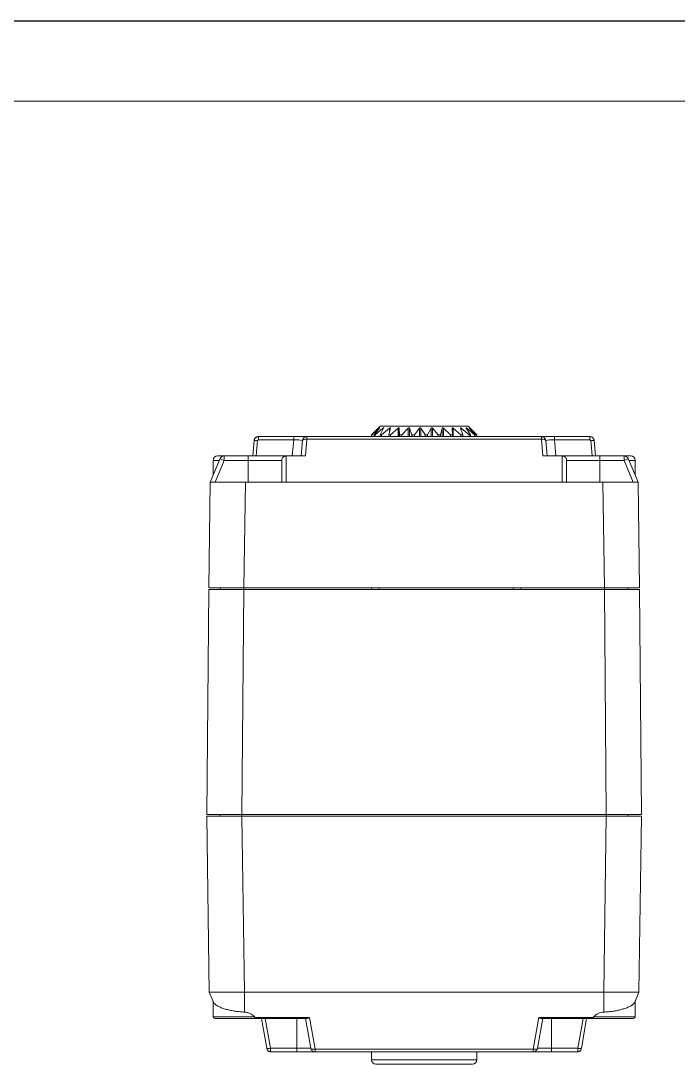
# Model space of a CAD drawing. Header units: millimetres. Extents: x 0 to 297, y 0 to 210.
# Drawn here: x 184.8 to 222.2, y 150.6 to 210 of the extents above; entities that cross this region are included whole.
import ezdxf

# ---------------------------------------------------------------- set-up
doc = ezdxf.new("R2010")
doc.units = ezdxf.units.MM
doc.layers.add('图框', color=7, linetype='Continuous')

msp = doc.modelspace()

# ---------------------------------------------------------------- linework, layer by layer
at = {"color": 7, "linetype": 'Continuous', "lineweight": 15}
for p, q in [((205.145, 186.806), (204.796, 186.448)), ((204.796, 186.448), (204.811, 186.448)), ((204.796, 186.448), (204.796, 186.348)), ((204.811, 186.448), (205.226, 186.827)), ((204.811, 186.348), (204.811, 186.448)), ((205.244, 186.827), (204.95, 186.448)), ((204.95, 186.448), (205, 186.448)), ((204.95, 186.448), (204.95, 186.348)), ((205, 186.448), (205.445, 186.827)), ((205, 186.348), (205, 186.448)), ((205.286, 186.948), (205.144, 186.806)), ((205.226, 186.827), (205.226, 186.803)), ((205.483, 186.827), (205.283, 186.448)), ((205.283, 186.448), (205.364, 186.448)), ((205.283, 186.448), (205.283, 186.348)), ((210.286, 186.948), (205.286, 186.948)), ((205.364, 186.448), (205.812, 186.827)), ((205.364, 186.348), (205.364, 186.448)), ((205.445, 186.827), (205.445, 186.756)), ((205.866, 186.827), (205.772, 186.448)), ((205.772, 186.448), (205.881, 186.448)), ((205.772, 186.448), (205.772, 186.348)), ((205.812, 186.827), (205.812, 186.608)), ((205.881, 186.448), (206.302, 186.827)), ((205.881, 186.348), (205.881, 186.448)), ((206.302, 186.348), (206.302, 186.827)), ((206.37, 186.827), (206.389, 186.448)), ((206.37, 186.348), (206.37, 186.827)), ((206.389, 186.448), (206.517, 186.448)), ((206.389, 186.448), (206.389, 186.348)), ((206.517, 186.448), (206.886, 186.827)), ((206.517, 186.348), (206.517, 186.448)), ((206.886, 186.348), (206.886, 186.827)), ((206.963, 186.827), (207.093, 186.448)), ((206.963, 186.348), (206.963, 186.827)), ((207.093, 186.448), (207.233, 186.448)), ((207.093, 186.448), (207.093, 186.348)), ((207.233, 186.448), (207.527, 186.827)), ((207.233, 186.348), (207.233, 186.448)), ((207.527, 186.348), (207.527, 186.827)), ((207.607, 186.827), (207.786, 186.538)), ((207.607, 186.348), (207.607, 186.827)), ((207.786, 186.538), (207.84, 186.448)), ((207.84, 186.448), (207.84, 186.348)), ((207.84, 186.448), (207.983, 186.448)), ((207.983, 186.448), (208.183, 186.827)), ((207.983, 186.348), (207.983, 186.448)), ((208.183, 186.348), (208.183, 186.827)), ((208.263, 186.827), (208.584, 186.448)), ((208.263, 186.348), (208.263, 186.827)), ((208.584, 186.448), (208.722, 186.448)), ((208.584, 186.448), (208.584, 186.348)), ((208.722, 186.448), (208.815, 186.827)), ((208.722, 186.348), (208.722, 186.448)), ((208.815, 186.348), (208.815, 186.827)), ((208.889, 186.827), (209.279, 186.448)), ((208.889, 186.348), (208.889, 186.827)), ((209.279, 186.448), (209.401, 186.448)), ((209.279, 186.448), (209.279, 186.348)), ((209.401, 186.448), (209.382, 186.827)), ((209.401, 186.348), (209.401, 186.448)), ((209.446, 186.827), (209.879, 186.448)), ((209.446, 186.348), (209.446, 186.827)), ((209.979, 186.448), (209.849, 186.827)), ((209.879, 186.448), (209.979, 186.448)), ((209.879, 186.448), (209.879, 186.348)), ((209.898, 186.827), (210.348, 186.448)), ((209.898, 186.685), (209.898, 186.827)), ((209.979, 186.348), (209.979, 186.448)), ((210.419, 186.448), (210.186, 186.827)), ((210.218, 186.827), (210.656, 186.448)), ((210.218, 186.776), (210.218, 186.827)), ((210.786, 186.448), (210.286, 186.948)), ((210.348, 186.448), (210.419, 186.448)), ((210.348, 186.448), (210.348, 186.348)), ((210.694, 186.448), (210.373, 186.827)), ((210.385, 186.827), (210.783, 186.448)), ((210.419, 186.348), (210.419, 186.448)), ((210.656, 186.448), (210.694, 186.448)), ((210.656, 186.448), (210.656, 186.348)), ((210.694, 186.348), (210.694, 186.448)), ((210.783, 186.448), (210.786, 186.448)), ((210.783, 186.448), (210.783, 186.348)), ((210.786, 186.348), (210.786, 186.448)), ((198.112, 186.12), (198.036, 185.248)), ((198.235, 185.248), (198.312, 186.12)), ((198.362, 186.348), (198.362, 186.166)), ((198.362, 186.348), (200.368, 186.348)), ((198.362, 186.166), (200.368, 186.166)), ((200.288, 185.248), (200.368, 186.166)), ((200.862, 186.12), (200.786, 185.248)), ((201.029, 185.248), (201.112, 186.194)), ((201.112, 186.348), (214.461, 186.348)), ((201.112, 186.194), (214.461, 186.194)), ((214.461, 186.194), (214.544, 185.248)), ((214.63, 186.283), (214.638, 186.275)), ((214.786, 185.248), (214.71, 186.12)), ((215.204, 186.348), (215.204, 186.166)), ((215.204, 186.348), (217.211, 186.348)), ((215.204, 186.166), (215.284, 185.248)), ((215.204, 186.166), (217.211, 186.166)), ((217.211, 186.166), (217.211, 186.348)), ((217.261, 186.12), (217.337, 185.248)), ((217.536, 185.248), (217.46, 186.12)), ((196.408, 185.248), (197.786, 185.248)), ((197.786, 185.248), (197.786, 184.998)), ((199.936, 185.248), (199.934, 183.748)), ((201.029, 185.248), (199.936, 185.248)), ((215.636, 185.248), (214.544, 185.248)), ((215.638, 183.748), (215.636, 185.248)), ((217.786, 185.248), (217.786, 184.998)), ((217.786, 185.248), (219.164, 185.248)), ((195.62, 183.748), (196.177, 185.094)), ((195.786, 184.998), (195.786, 184.147)), ((195.786, 184.998), (196.137, 184.998)), ((195.891, 183.748), (196.408, 184.998)), ((196.408, 184.998), (197.786, 184.998)), ((197.786, 184.998), (197.786, 183.748)), ((197.786, 184.998), (199.686, 184.998)), ((199.686, 184.998), (199.686, 183.748)), ((215.886, 183.748), (215.886, 184.998)), ((215.886, 184.998), (217.786, 184.998)), ((217.786, 184.998), (217.786, 183.748)), ((217.786, 184.998), (219.164, 184.998)), ((219.164, 184.998), (219.682, 183.748)), ((219.395, 185.094), (219.953, 183.748)), ((219.786, 184.998), (219.435, 184.998)), ((219.786, 184.147), (219.786, 184.998)), ((195.536, 177.748), (195.62, 183.748)), ((197.536, 177.748), (197.62, 183.748)), ((197.62, 183.748), (199.934, 183.748)), ((215.638, 183.748), (199.934, 183.748)), ((215.638, 183.748), (217.953, 183.748)), ((217.953, 183.748), (218.036, 177.748)), ((219.952, 183.748), (217.953, 183.748)), ((219.952, 183.748), (220.036, 177.748)), ((195.425, 164.848), (195.536, 177.648)), ((197.536, 177.748), (195.536, 177.748)), ((197.536, 177.648), (195.536, 177.648)), ((196.202, 177.748), (196.202, 177.648)), ((197.536, 177.648), (197.424, 164.848)), ((218.036, 177.748), (197.536, 177.748)), ((197.536, 177.748), (197.536, 177.648)), ((218.036, 177.648), (197.536, 177.648)), ((204.793, 177.648), (204.793, 177.748)), ((205.221, 177.648), (205.213, 177.748)), ((212.859, 177.748), (212.851, 177.648)), ((213.279, 177.748), (213.279, 177.648)), ((220.036, 177.748), (218.036, 177.748)), ((218.036, 177.748), (218.036, 177.648)), ((218.036, 177.648), (218.148, 164.848)), ((220.036, 177.648), (218.036, 177.648)), ((219.37, 177.748), (219.37, 177.648)), ((220.036, 177.648), (220.148, 164.848)), ((195.425, 164.848), (197.424, 164.848)), ((195.566, 154.748), (195.426, 164.748)), ((196.175, 164.748), (196.175, 164.848)), ((197.424, 164.848), (218.148, 164.848)), ((197.424, 164.748), (197.424, 164.848)), ((197.426, 164.748), (218.146, 164.748)), ((197.566, 154.748), (197.426, 164.748)), ((218.146, 164.748), (218.007, 154.748)), ((218.148, 164.848), (220.148, 164.848)), ((218.148, 164.848), (218.148, 164.748)), ((219.398, 164.748), (219.398, 164.848)), ((220.007, 154.748), (220.146, 164.748)), ((195.566, 154.748), (195.801, 154.18)), ((195.8, 154.182), (195.566, 154.748)), ((197.566, 154.748), (218.007, 154.748)), ((197.566, 154.748), (197.566, 153.611)), ((218.007, 153.611), (218.007, 154.748)), ((219.772, 154.18), (220.007, 154.748)), ((220.007, 154.748), (219.772, 154.182)), ((195.786, 154.216), (195.786, 153.348)), ((219.786, 153.348), (219.786, 154.216)), ((195.786, 153.348), (198.145, 153.348)), ((201.111, 153.248), (198.148, 153.248)), ((198.165, 153.31), (201.262, 153.31)), ((198.544, 153.248), (198.843, 151.555)), ((199.039, 151.555), (198.741, 153.248)), ((200.536, 153.248), (200.536, 151.555)), ((201.036, 153.248), (201.335, 151.555)), ((201.262, 153.31), (201.581, 151.503)), ((213.991, 151.503), (214.31, 153.31)), ((214.238, 151.555), (214.536, 153.248)), ((214.31, 153.31), (217.407, 153.31)), ((214.462, 153.248), (217.425, 153.248)), ((215.036, 151.555), (215.036, 153.248)), ((216.832, 153.248), (216.533, 151.555)), ((216.73, 151.555), (217.029, 153.248)), ((217.428, 153.348), (219.786, 153.348)), ((200.536, 151.555), (199.039, 151.555)), ((199.046, 151.356), (199.047, 151.348)), ((200.536, 151.348), (199.047, 151.348)), ((201.335, 151.555), (200.536, 151.555)), ((200.536, 151.348), (200.536, 151.555)), ((201.581, 151.503), (213.991, 151.503)), ((201.581, 151.348), (213.991, 151.348)), ((204.786, 151.348), (204.786, 150.898)), ((210.786, 150.898), (210.786, 151.348)), ((215.036, 151.555), (214.238, 151.555)), ((215.036, 151.348), (215.036, 151.555)), ((216.533, 151.555), (215.036, 151.555)), ((216.526, 151.348), (215.036, 151.348)), ((216.526, 151.348), (216.526, 151.356)), ((204.786, 150.898), (210.786, 150.898)), ((205.037, 150.648), (210.536, 150.648))]:
    msp.add_line(p, q, dxfattribs=at)
for centre, radius, start, end in [((198.212, 185.543), 0.585, 80.19745, 99.80255), ((201.112, 186.098), 0.25, 132.5, 175), ((214.461, 186.098), 0.25, 47.5, 90), ((217.36, 185.543), 0.585, 80.19745, 99.80255), ((196.036, 184.998), 0.25, 90, 180), ((196.408, 184.998), 0.25, 123.75516, 157.51032), ((219.164, 184.998), 0.25, 56.24484, 90), ((219.536, 184.998), 0.25, 0, 90), ((195.886, 153.348), 0.1, 180, 270), ((219.686, 153.348), 0.1, 270, 0), ((201.581, 151.598), 0.25, 230, 270), ((214.074, 151.989), 0.493, 260.30742, 279.97998), ((216.526, 151.548), 0.2, 270, 318.95076), ((216.631, 151.849), 0.31, 251.4693, 288.5307), ((216.526, 151.548), 0.2, 328.06765, 350), ((205.036, 150.898), 0.25, 180, 270), ((210.536, 150.898), 0.25, 270, 0)]:
    msp.add_arc(centre, radius, start, end, dxfattribs=at)
for points, knots in [([(205.226, 186.827), (205.23, 186.832), (205.239, 186.839), (205.249, 186.846), (205.254, 186.849), (205.257, 186.848), (205.256, 186.844), (205.252, 186.837), (205.247, 186.831), (205.244, 186.827)], [0, 0, 0, 0, 0.197278, 0.3392, 0.458477, 0.578083, 0.691204, 0.848053, 1, 1, 1, 1]), ([(205.445, 186.827), (205.45, 186.832), (205.46, 186.839), (205.472, 186.846), (205.48, 186.849), (205.486, 186.848), (205.488, 186.844), (205.487, 186.837), (205.484, 186.831), (205.483, 186.827)], [0, 0, 0, 0, 0.197276, 0.339208, 0.458484, 0.578078, 0.691199, 0.848049, 1, 1, 1, 1]), ([(205.812, 186.827), (205.817, 186.832), (205.827, 186.839), (205.841, 186.846), (205.851, 186.849), (205.859, 186.848), (205.865, 186.844), (205.868, 186.837), (205.866, 186.831), (205.866, 186.827)], [0, 0, 0, 0, 0.197274, 0.339201, 0.458471, 0.578078, 0.691201, 0.848061, 1, 1, 1, 1]), ([(206.302, 186.827), (206.308, 186.832), (206.317, 186.839), (206.332, 186.846), (206.344, 186.849), (206.354, 186.848), (206.363, 186.844), (206.368, 186.837), (206.369, 186.831), (206.37, 186.827)], [0, 0, 0, 0, 0.197272, 0.339202, 0.458474, 0.578086, 0.691209, 0.848057, 1, 1, 1, 1]), ([(206.886, 186.827), (206.891, 186.832), (206.899, 186.839), (206.914, 186.846), (206.927, 186.849), (206.939, 186.848), (206.95, 186.844), (206.958, 186.837), (206.961, 186.831), (206.963, 186.827)], [0, 0, 0, 0, 0.197274, 0.339202, 0.458476, 0.578083, 0.691196, 0.848051, 1, 1, 1, 1]), ([(207.527, 186.827), (207.531, 186.832), (207.537, 186.839), (207.551, 186.846), (207.564, 186.849), (207.577, 186.848), (207.589, 186.844), (207.6, 186.837), (207.605, 186.831), (207.607, 186.827)], [0, 0, 0, 0, 0.197277, 0.339207, 0.458479, 0.578087, 0.691206, 0.84805, 1, 1, 1, 1]), ([(208.183, 186.827), (208.185, 186.83), (208.189, 186.836), (208.197, 186.843), (208.207, 186.847), (208.218, 186.849), (208.231, 186.848), (208.243, 186.844), (208.254, 186.837), (208.26, 186.831), (208.263, 186.827)], [0, 0, 0, 0, 0.139427, 0.260874, 0.372513, 0.484702, 0.604546, 0.722001, 0.850368, 1, 1, 1, 1]), ([(208.815, 186.827), (208.816, 186.83), (208.818, 186.836), (208.824, 186.843), (208.832, 186.847), (208.842, 186.849), (208.854, 186.848), (208.866, 186.844), (208.879, 186.837), (208.885, 186.831), (208.889, 186.827)], [0, 0, 0, 0, 0.139426, 0.260867, 0.372506, 0.484695, 0.60454, 0.721999, 0.850365, 1, 1, 1, 1]), ([(209.382, 186.827), (209.382, 186.83), (209.382, 186.836), (209.386, 186.843), (209.391, 186.847), (209.4, 186.849), (209.41, 186.848), (209.422, 186.844), (209.434, 186.837), (209.442, 186.831), (209.446, 186.827)], [0, 0, 0, 0, 0.139419, 0.260878, 0.372506, 0.4847, 0.604546, 0.722001, 0.850364, 1, 1, 1, 1]), ([(209.849, 186.827), (209.848, 186.83), (209.846, 186.836), (209.847, 186.843), (209.85, 186.847), (209.856, 186.849), (209.864, 186.848), (209.875, 186.844), (209.886, 186.837), (209.894, 186.831), (209.898, 186.827)], [0, 0, 0, 0, 0.139418, 0.260863, 0.372508, 0.484696, 0.604541, 0.721999, 0.850362, 1, 1, 1, 1]), ([(210.186, 186.827), (210.185, 186.83), (210.181, 186.836), (210.179, 186.843), (210.179, 186.847), (210.182, 186.849), (210.188, 186.848), (210.196, 186.844), (210.206, 186.837), (210.214, 186.831), (210.218, 186.827)], [0, 0, 0, 0, 0.139415, 0.260879, 0.372512, 0.484692, 0.604548, 0.721995, 0.850364, 1, 1, 1, 1]), ([(210.373, 186.827), (210.37, 186.83), (210.365, 186.836), (210.36, 186.843), (210.358, 186.847), (210.358, 186.849), (210.36, 186.848), (210.366, 186.844), (210.374, 186.837), (210.381, 186.831), (210.385, 186.827)], [0, 0, 0, 0, 0.139412, 0.260868, 0.372505, 0.484688, 0.604541, 0.721998, 0.850361, 1, 1, 1, 1]), ([(198.112, 186.12), (198.115, 186.137), (198.12, 186.169), (198.138, 186.214), (198.163, 186.252), (198.193, 186.284), (198.226, 186.309), (198.26, 186.328), (198.295, 186.34), (198.329, 186.347), (198.351, 186.348), (198.362, 186.348)], [0, 0, 0, 0, 0.135569, 0.265029, 0.388378, 0.505611, 0.616729, 0.721728, 0.820607, 0.913365, 1, 1, 1, 1]), ([(198.362, 186.346), (198.331, 186.343), (198.27, 186.336), (198.192, 186.286), (198.134, 186.213), (198.122, 186.153), (198.116, 186.123)], [0, 0, 0, 0, 0.2501582, 0.5002881, 0.7501612, 1, 1, 1, 1]), ([(200.368, 186.348), (200.368, 186.348), (200.368, 186.331), (200.368, 186.261), (200.368, 186.21), (200.368, 186.166)], [0, 0, 0, 0, 0.5, 0.5, 1, 1, 1, 1]), ([(200.368, 186.348), (200.394, 186.348), (200.443, 186.348), (200.517, 186.348), (200.588, 186.348), (200.68, 186.348), (200.788, 186.348), (200.9, 186.348), (200.994, 186.348), (201.036, 186.348), (201.057, 186.348)], [0, 0, 0, 0, 0.087238, 0.172698, 0.257122, 0.341275, 0.50762, 0.673734, 0.836947, 1, 1, 1, 1]), ([(200.368, 186.166), (200.471, 186.169), (200.573, 186.164), (200.736, 186.151), (200.798, 186.142), (200.832, 186.133)], [0, 0, 0, 0, 0.5, 0.5, 1, 1, 1, 1]), ([(201.112, 186.194), (201.048, 186.199), (200.984, 186.193), (200.892, 186.166), (200.865, 186.144), (200.862, 186.12)], [0, 0, 0, 0, 0.5, 0.5, 1, 1, 1, 1]), ([(201.102, 186.348), (201.077, 186.348), (201.029, 186.348), (200.959, 186.34), (200.925, 186.336)], [0, 0, 0, 0, 0.51264, 1, 1, 1, 1]), ([(201.112, 186.348), (201.112, 186.348), (201.112, 186.333), (201.112, 186.279), (201.112, 186.239), (201.112, 186.194)], [0, 0, 0, 0, 0.5, 0.5, 1, 1, 1, 1]), ([(214.461, 186.194), (214.461, 186.239), (214.461, 186.279), (214.461, 186.333), (214.461, 186.348), (214.461, 186.348)], [0, 0, 0, 0, 0.5, 0.5, 1, 1, 1, 1]), ([(214.461, 186.348), (214.462, 186.348), (214.463, 186.348), (214.474, 186.348), (214.491, 186.348), (214.523, 186.348), (214.58, 186.348), (214.672, 186.348), (214.785, 186.348), (214.914, 186.348), (215.056, 186.348), (215.154, 186.348), (215.204, 186.348)], [0, 0, 0, 0, 0.058904, 0.117778, 0.177243, 0.237903, 0.361768, 0.486687, 0.612925, 0.740288, 0.868318, 1, 1, 1, 1]), ([(214.71, 186.12), (214.708, 186.144), (214.68, 186.166), (214.588, 186.193), (214.525, 186.199), (214.461, 186.194)], [0, 0, 0, 0, 0.5, 0.5, 1, 1, 1, 1]), ([(214.647, 186.336), (214.613, 186.34), (214.543, 186.348), (214.495, 186.348), (214.47, 186.348)], [0, 0, 0, 0, 0.487414, 1, 1, 1, 1]), ([(214.741, 186.133), (214.775, 186.142), (214.836, 186.151), (214.999, 186.164), (215.101, 186.169), (215.204, 186.166)], [0, 0, 0, 0, 0.5, 0.5, 1, 1, 1, 1]), ([(217.211, 186.348), (217.227, 186.347), (217.261, 186.345), (217.313, 186.329), (217.364, 186.299), (217.411, 186.253), (217.447, 186.192), (217.456, 186.145), (217.46, 186.12)], [0, 0, 0, 0, 0.1311159, 0.2764733, 0.4360579, 0.6098532, 0.7978406, 1, 1, 1, 1]), ([(217.456, 186.123), (217.45, 186.153), (217.438, 186.213), (217.381, 186.286), (217.302, 186.336), (217.241, 186.343), (217.211, 186.346)], [0, 0, 0, 0, 0.2496378, 0.4994717, 0.7495987, 1, 1, 1, 1]), ([(196.036, 185.248), (196.037, 185.248), (196.039, 185.248), (196.051, 185.248), (196.072, 185.248), (196.101, 185.248), (196.154, 185.248), (196.246, 185.248), (196.354, 185.248), (196.408, 185.248)], [0, 0, 0, 0, 0.103816, 0.206843, 0.309658, 0.412844, 0.516974, 0.758361, 1, 1, 1, 1]), ([(196.408, 185.248), (196.408, 185.248), (196.408, 185.221), (196.408, 185.129), (196.408, 185.064), (196.408, 184.998)], [0, 0, 0, 0, 0.5, 0.5, 1, 1, 1, 1]), ([(197.786, 185.248), (197.832, 185.248), (197.922, 185.248), (198.056, 185.248), (198.189, 185.248), (198.321, 185.248), (198.45, 185.248), (198.673, 185.248), (198.975, 185.248), (199.317, 185.248), (199.596, 185.248), (199.773, 185.248), (199.874, 185.248), (199.927, 185.248), (199.933, 185.248), (199.936, 185.248)], [0, 0, 0, 0, 0.040278, 0.080245, 0.120061, 0.159886, 0.199879, 0.2402, 0.370049, 0.500058, 0.629907, 0.759916, 0.840123, 0.919724, 1, 1, 1, 1]), ([(199.936, 185.248), (199.921, 185.247), (199.891, 185.246), (199.846, 185.233), (199.803, 185.211), (199.754, 185.174), (199.7, 185.103), (199.691, 185.037), (199.686, 184.998)], [0, 0, 0, 0, 0.1042307, 0.2126636, 0.3266705, 0.4474335, 0.6743952, 1, 1, 1, 1]), ([(215.636, 185.248), (215.651, 185.247), (215.682, 185.246), (215.727, 185.233), (215.769, 185.212), (215.818, 185.174), (215.872, 185.105), (215.881, 185.038), (215.886, 184.998)], [0, 0, 0, 0, 0.104231, 0.212664, 0.32667, 0.447434, 0.674395, 1, 1, 1, 1]), ([(215.636, 185.248), (215.637, 185.248), (215.639, 185.248), (215.652, 185.248), (215.673, 185.248), (215.702, 185.248), (215.74, 185.248), (215.82, 185.248), (215.976, 185.248), (216.256, 185.248), (216.597, 185.248), (216.94, 185.248), (217.25, 185.248), (217.516, 185.248), (217.696, 185.248), (217.786, 185.248)], [0, 0, 0, 0, 0.040278, 0.080245, 0.120061, 0.159886, 0.199879, 0.2402, 0.370049, 0.500058, 0.629907, 0.759916, 0.840123, 0.919724, 1, 1, 1, 1]), ([(219.164, 184.998), (219.164, 185.064), (219.164, 185.129), (219.164, 185.221), (219.164, 185.248), (219.164, 185.248)], [0, 0, 0, 0, 0.5, 0.5, 1, 1, 1, 1]), ([(219.164, 185.248), (219.187, 185.248), (219.232, 185.248), (219.292, 185.248), (219.346, 185.248), (219.393, 185.248), (219.446, 185.248), (219.494, 185.248), (219.53, 185.248), (219.534, 185.248), (219.536, 185.248)], [0, 0, 0, 0, 0.097068, 0.19347, 0.289676, 0.386159, 0.483389, 0.65582, 0.82713, 1, 1, 1, 1]), ([(219.164, 185.248), (219.187, 185.248), (219.232, 185.248), (219.292, 185.248), (219.346, 185.248), (219.393, 185.248), (219.446, 185.248), (219.494, 185.248), (219.53, 185.248), (219.534, 185.248), (219.536, 185.248)], [0, 0, 0, 0, 0.097068, 0.19347, 0.289676, 0.386159, 0.483389, 0.65582, 0.82713, 1, 1, 1, 1]), ([(196.408, 184.998), (196.348, 185.023), (196.287, 185.048), (196.202, 185.084), (196.177, 185.094), (196.177, 185.094)], [0, 0, 0, 0, 0.5, 0.5, 1, 1, 1, 1]), ([(219.395, 185.094), (219.395, 185.094), (219.371, 185.084), (219.285, 185.048), (219.225, 185.023), (219.164, 184.998)], [0, 0, 0, 0, 0.5, 0.5, 1, 1, 1, 1]), ([(195.62, 183.748), (195.621, 183.748), (195.623, 183.748), (195.64, 183.748), (195.67, 183.748), (195.72, 183.748), (195.815, 183.748), (195.966, 183.748), (196.198, 183.748), (196.476, 183.748), (196.745, 183.748), (196.979, 183.748), (197.177, 183.748), (197.391, 183.748), (197.543, 183.748), (197.62, 183.748)], [0, 0, 0, 0, 0.049444, 0.09758, 0.144682, 0.206455, 0.270169, 0.385967, 0.500021, 0.61391, 0.729873, 0.793429, 0.85536, 0.926277, 1, 1, 1, 1]), ([(195.426, 164.748), (195.427, 164.748), (195.429, 164.748), (195.446, 164.748), (195.476, 164.748), (195.526, 164.748), (195.621, 164.748), (195.773, 164.748), (196.004, 164.748), (196.282, 164.748), (196.551, 164.748), (196.786, 164.748), (196.984, 164.748), (197.197, 164.748), (197.349, 164.748), (197.426, 164.748)], [0, 0, 0, 0, 0.049444, 0.09758, 0.144682, 0.206455, 0.270169, 0.385967, 0.500021, 0.61391, 0.729873, 0.793429, 0.85536, 0.926277, 1, 1, 1, 1]), ([(218.146, 164.748), (218.198, 164.748), (218.3, 164.748), (218.451, 164.748), (218.613, 164.748), (218.787, 164.748), (219.021, 164.748), (219.29, 164.748), (219.568, 164.748), (219.8, 164.748), (219.951, 164.748), (220.046, 164.748), (220.103, 164.748), (220.14, 164.748), (220.144, 164.748), (220.146, 164.748)], [0, 0, 0, 0, 0.049444, 0.09758, 0.144682, 0.206455, 0.270169, 0.385967, 0.500021, 0.61391, 0.729873, 0.793429, 0.85536, 0.926277, 1, 1, 1, 1]), ([(195.566, 154.748), (195.567, 154.748), (195.569, 154.747), (195.596, 154.746), (195.648, 154.746), (195.737, 154.745), (195.895, 154.745), (196.119, 154.744), (196.344, 154.745), (196.563, 154.745), (196.798, 154.745), (197.046, 154.746), (197.304, 154.747), (197.478, 154.748), (197.566, 154.748)], [0, 0, 0, 0, 0.042938, 0.124961, 0.184087, 0.24994, 0.38056, 0.499752, 0.583125, 0.666499, 0.749873, 0.833247, 0.916623, 1, 1, 1, 1]), ([(218.007, 154.748), (218.033, 154.748), (218.103, 154.747), (218.233, 154.747), (218.398, 154.746), (218.585, 154.746), (218.838, 154.745), (219.131, 154.745), (219.401, 154.744), (219.598, 154.745), (219.744, 154.745), (219.86, 154.745), (219.944, 154.746), (219.997, 154.747), (220.003, 154.748), (220.007, 154.748)], [0, 0, 0, 0, 0.025, 0.06671, 0.125124, 0.184123, 0.250227, 0.381363, 0.500085, 0.583403, 0.666721, 0.750039, 0.833359, 0.916679, 1, 1, 1, 1]), ([(197.566, 153.611), (197.524, 153.613), (197.439, 153.617), (197.31, 153.627), (197.18, 153.641), (197.048, 153.658), (196.916, 153.679), (196.785, 153.704), (196.655, 153.733), (196.53, 153.765), (196.369, 153.813), (196.179, 153.884), (196.02, 153.965), (195.911, 154.042), (195.839, 154.109), (195.814, 154.157), (195.8, 154.182)], [0, 0, 0, 0, 0.047861, 0.097089, 0.1477195, 0.1997854, 0.2533168, 0.3083414, 0.3648848, 0.4229703, 0.4826198, 0.6016999, 0.7387677, 0.8164091, 0.9034873, 1, 1, 1, 1]), ([(219.772, 154.182), (219.766, 154.169), (219.754, 154.144), (219.727, 154.108), (219.694, 154.073), (219.657, 154.04), (219.616, 154.01), (219.534, 153.956), (219.393, 153.884), (219.175, 153.803), (218.948, 153.738), (218.714, 153.688), (218.476, 153.65), (218.24, 153.623), (218.083, 153.615), (218.007, 153.611)], [0, 0, 0, 0, 0.0493655, 0.096411, 0.1411365, 0.1835422, 0.223628, 0.261394, 0.398482, 0.5175866, 0.6237564, 0.724932, 0.8212525, 0.9128793, 1, 1, 1, 1]), ([(195.906, 153.248), (195.908, 153.248), (195.915, 153.248), (196.143, 153.248), (196.524, 153.248), (197.036, 153.248), (197.611, 153.248), (197.972, 153.248), (198.148, 153.248)], [0, 0, 0, 0, 0.132938, 0.302231, 0.471525, 0.651116, 0.830707, 1, 1, 1, 1]), ([(198.145, 153.348), (198.115, 153.373), (198.059, 153.422), (197.97, 153.483), (197.862, 153.543), (197.728, 153.595), (197.619, 153.606), (197.566, 153.611)], [0, 0, 0, 0, 0.181935, 0.349479, 0.50383, 0.75523, 1, 1, 1, 1]), ([(198.145, 153.348), (198.151, 153.342), (198.162, 153.331), (198.164, 153.317), (198.165, 153.31)], [0, 0, 0, 0, 0.552302, 1, 1, 1, 1]), ([(198.148, 153.248), (198.149, 153.249), (198.153, 153.25), (198.157, 153.261), (198.161, 153.276), (198.163, 153.292), (198.165, 153.304), (198.165, 153.31)], [0, 0, 0, 0, 0.238784, 0.45816, 0.658117, 0.838696, 1, 1, 1, 1]), ([(201.262, 153.31), (201.246, 153.3), (201.217, 153.283), (201.177, 153.263), (201.142, 153.251), (201.121, 153.249), (201.111, 153.248)], [0, 0, 0, 0, 0.314237, 0.534911, 0.784955, 1, 1, 1, 1]), ([(214.31, 153.31), (214.324, 153.301), (214.35, 153.285), (214.385, 153.267), (214.416, 153.255), (214.441, 153.249), (214.455, 153.249), (214.462, 153.248)], [0, 0, 0, 0, 0.26191, 0.492723, 0.692543, 0.861539, 1, 1, 1, 1]), ([(217.428, 153.348), (217.421, 153.342), (217.41, 153.331), (217.408, 153.316), (217.407, 153.31)], [0, 0, 0, 0, 0.559639, 1, 1, 1, 1]), ([(217.425, 153.248), (217.423, 153.249), (217.42, 153.251), (217.415, 153.262), (217.412, 153.276), (217.409, 153.293), (217.408, 153.304), (217.407, 153.31)], [0, 0, 0, 0, 0.2455013, 0.4682018, 0.6681348, 0.8453642, 1, 1, 1, 1]), ([(219.667, 153.248), (219.664, 153.248), (219.657, 153.248), (219.429, 153.248), (219.048, 153.248), (218.536, 153.248), (217.961, 153.248), (217.6, 153.248), (217.425, 153.248)], [0, 0, 0, 0, 0.132938, 0.302231, 0.471525, 0.651116, 0.830707, 1, 1, 1, 1]), ([(217.428, 153.348), (217.457, 153.373), (217.513, 153.421), (217.602, 153.483), (217.71, 153.543), (217.844, 153.595), (217.953, 153.606), (218.007, 153.611)], [0, 0, 0, 0, 0.180407, 0.347834, 0.503786, 0.754214, 1, 1, 1, 1]), ([(198.843, 151.555), (198.844, 151.546), (198.866, 151.541), (198.939, 151.541), (198.989, 151.546), (199.039, 151.555)], [0, 0, 0, 0, 0.5, 0.5, 1, 1, 1, 1]), ([(198.876, 151.444), (198.881, 151.437), (198.889, 151.426), (198.908, 151.409), (198.929, 151.393), (198.958, 151.378), (198.993, 151.364), (199.024, 151.356), (199.042, 151.356), (199.046, 151.356)], [0, 0, 0, 0, 0.18472, 0.296409, 0.425446, 0.574083, 0.743722, 0.934571, 1, 1, 1, 1]), ([(199.039, 151.555), (199.04, 151.538), (199.041, 151.505), (199.043, 151.448), (199.045, 151.394), (199.046, 151.361), (199.046, 151.357), (199.046, 151.356)], [0, 0, 0, 0, 0.177849, 0.347556, 0.661238, 0.942735, 1, 1, 1, 1]), ([(201.581, 151.348), (201.58, 151.348), (201.578, 151.348), (201.564, 151.348), (201.541, 151.348), (201.497, 151.348), (201.416, 151.348), (201.28, 151.348), (201.114, 151.348), (200.928, 151.348), (200.733, 151.348), (200.602, 151.348), (200.536, 151.348)], [0, 0, 0, 0, 0.060262, 0.120024, 0.179827, 0.240208, 0.370006, 0.50013, 0.629928, 0.760053, 0.879947, 1, 1, 1, 1]), ([(201.335, 151.555), (201.339, 151.531), (201.367, 151.513), (201.458, 151.493), (201.519, 151.493), (201.581, 151.503)], [0, 0, 0, 0, 0.5, 0.5, 1, 1, 1, 1]), ([(201.581, 151.503), (201.581, 151.457), (201.581, 151.418), (201.581, 151.363), (201.581, 151.348), (201.581, 151.348)], [0, 0, 0, 0, 0.5, 0.5, 1, 1, 1, 1]), ([(213.991, 151.348), (214, 151.348), (214.018, 151.349), (214.062, 151.356), (214.117, 151.378), (214.176, 151.425), (214.219, 151.484), (214.231, 151.531), (214.238, 151.555)], [0, 0, 0, 0, 0.077959, 0.150093, 0.381725, 0.582014, 0.789658, 1, 1, 1, 1]), ([(213.991, 151.348), (213.991, 151.348), (213.991, 151.363), (213.991, 151.418), (213.991, 151.457), (213.991, 151.503)], [0, 0, 0, 0, 0.5, 0.5, 1, 1, 1, 1]), ([(215.036, 151.348), (215.003, 151.348), (214.938, 151.348), (214.84, 151.348), (214.745, 151.348), (214.615, 151.348), (214.458, 151.348), (214.293, 151.348), (214.156, 151.348), (214.061, 151.348), (214.002, 151.348), (213.995, 151.348), (213.991, 151.348)], [0, 0, 0, 0, 0.060262, 0.120024, 0.179827, 0.240208, 0.370006, 0.50013, 0.629928, 0.760053, 0.879947, 1, 1, 1, 1]), ([(216.526, 151.356), (216.526, 151.357), (216.526, 151.361), (216.527, 151.394), (216.529, 151.448), (216.531, 151.505), (216.532, 151.538), (216.533, 151.555)], [0, 0, 0, 0, 0.059852, 0.340701, 0.653522, 0.822718, 1, 1, 1, 1]), ([(216.526, 151.356), (216.531, 151.356), (216.551, 151.356), (216.583, 151.365), (216.619, 151.38), (216.654, 151.4), (216.684, 151.425), (216.694, 151.441), (216.699, 151.448)], [0, 0, 0, 0, 0.07656, 0.272488, 0.443834, 0.591353, 0.823823, 1, 1, 1, 1])]:
    msp.add_open_spline(points, degree=3, knots=knots, dxfattribs=at)
for points in [[(198.312, 186.12), (198.314, 186.145), (198.337, 186.166), (198.362, 186.166)], [(200.943, 186.283), (200.988, 186.324), (201.05, 186.348), (201.112, 186.348)], [(214.63, 186.283), (214.675, 186.241), (214.705, 186.182), (214.71, 186.12)], [(217.211, 186.166), (217.236, 186.166), (217.259, 186.145), (217.261, 186.12)], [(196.269, 185.206), (196.31, 185.233), (196.359, 185.248), (196.408, 185.248)], [(219.303, 185.206), (219.344, 185.179), (219.377, 185.139), (219.395, 185.094)], [(198.843, 151.555), (198.847, 151.532), (198.85, 151.513), (198.85, 151.513)], [(198.874, 151.448), (198.862, 151.468), (198.854, 151.491), (198.85, 151.513)], [(201.335, 151.555), (201.345, 151.497), (201.375, 151.444), (201.42, 151.407)], [(214.16, 151.503), (214.205, 151.513), (214.234, 151.531), (214.238, 151.555)], [(216.723, 151.513), (216.723, 151.513), (216.726, 151.532), (216.73, 151.555)]]:
    msp.add_open_spline(points, degree=3, dxfattribs=at)
at = {"layer": '图框'}
msp.add_line((0, 210), (297, 210), dxfattribs=at)
at = {"layer": '图框', "linetype": 'Continuous', "lineweight": 15}
msp.add_line((25.733, 205.431), (292.733, 205.431), dxfattribs=at)

doc.saveas('drawing.dxf')
